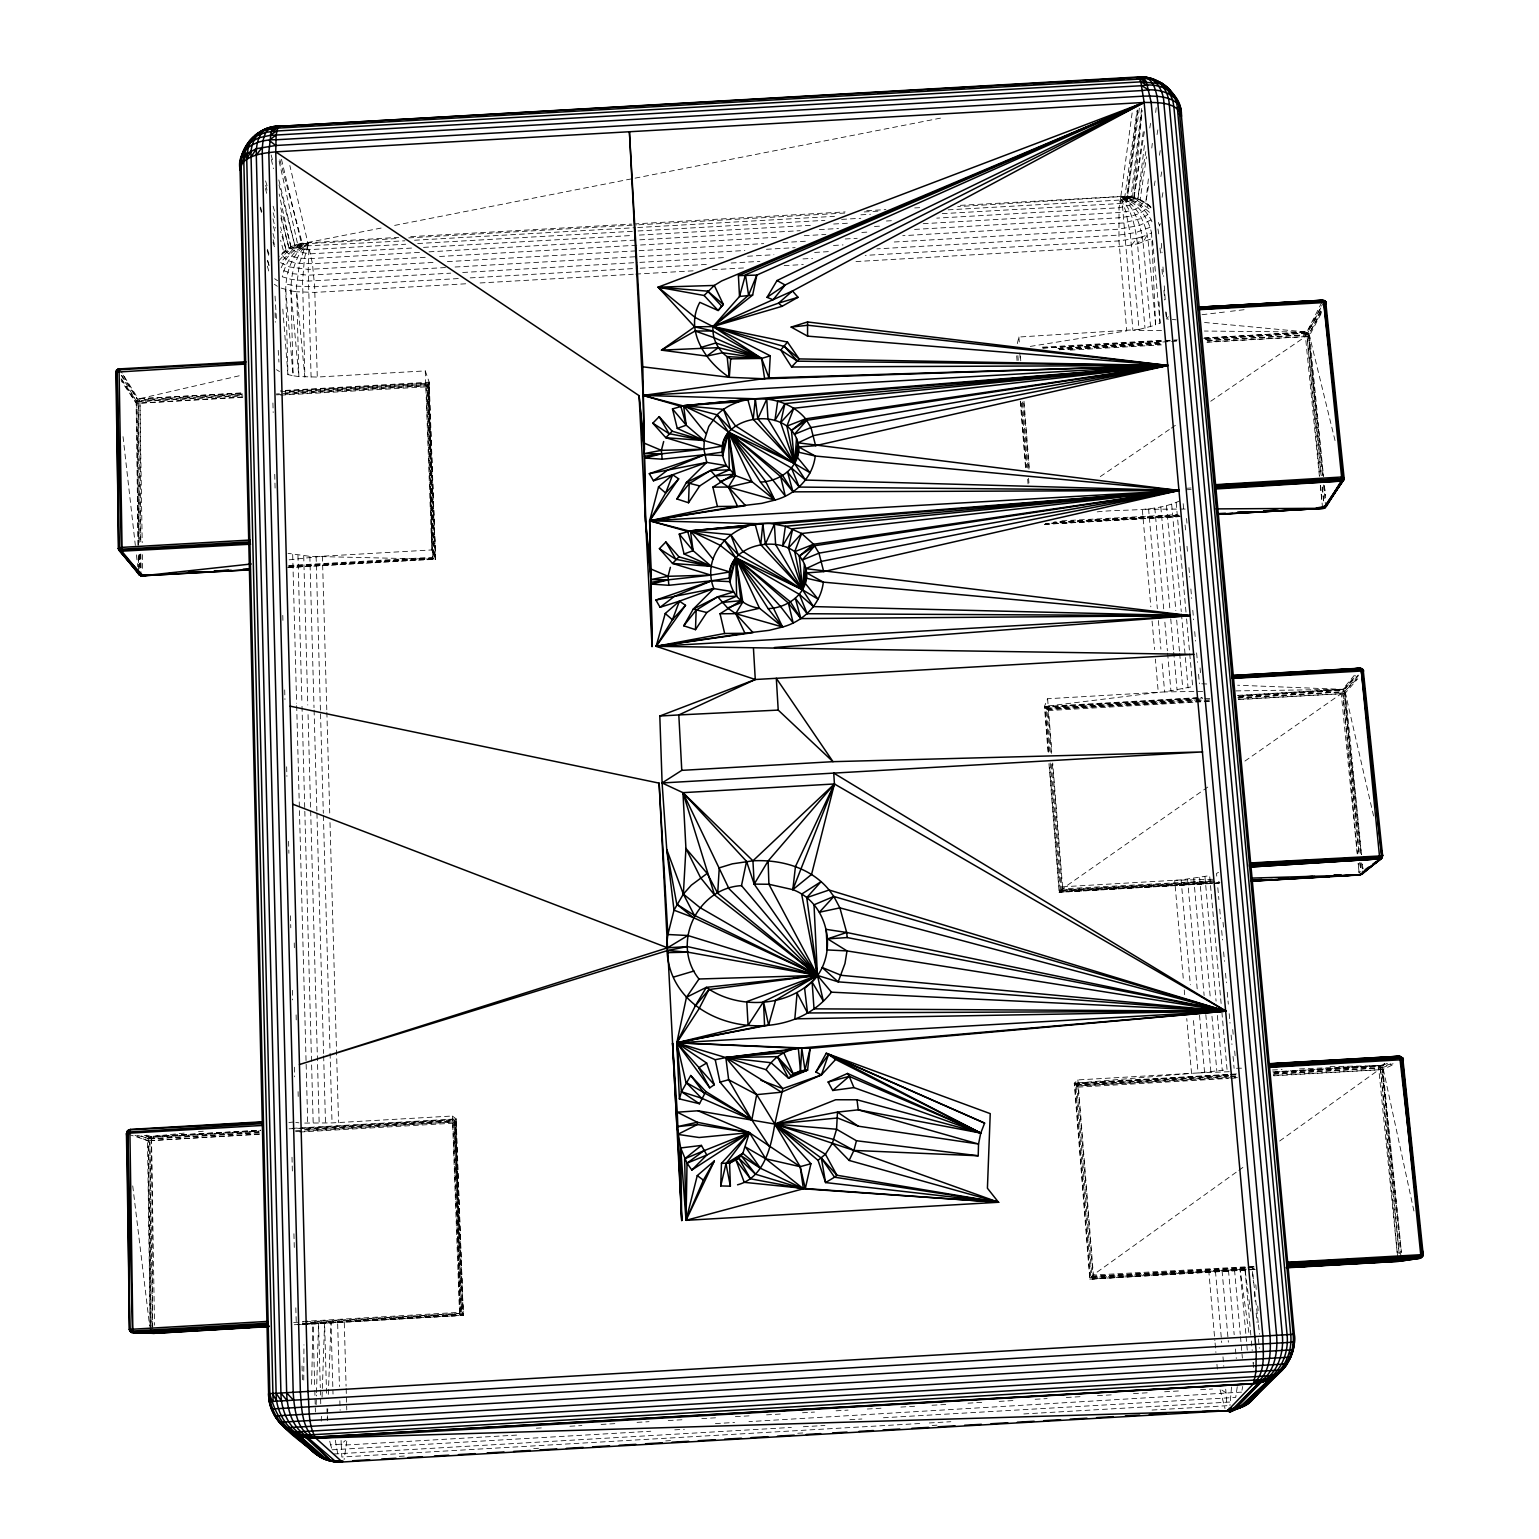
<?xml version="1.0" encoding="UTF-8"?>
<svg xmlns="http://www.w3.org/2000/svg" width="1539" height="1539" viewBox="0 0 1539 1539"><rect width="100%" height="100%" fill="white"/><g stroke="black" fill="none" stroke-linecap="round" stroke-linejoin="round"><path stroke-width="0.75" stroke-dasharray="5 3.75" d="M287.601 567.641L435.614 559.253L429.208 382.191L425.264 370.899L317.284 377.055L298.855 376.574L296.585 286.158L299.528 263.265L305.203 245.99L308.031 243.624L399.14 238.43M303.76 1380.098L303.952 1344.759M281.175 288.082L290.929 290.871L298.855 376.574L293.141 375.747L290.929 290.871C290.948 275.058 294.43 258.09 305.203 245.99L404.949 240.796M425.226 257.302L312.475 263.727C302.413 263.381 286.389 264.593 281.695 253.781L301.375 243.239L398.716 237.333M1231.508 1387.024L1229.969 1405.549M311.609 1384.311L312.994 1323.232L337.618 1322.039L339.446 1386.504M285.735 289.621L293.141 375.747L287.928 374.612L285.735 289.621C285.831 272.461 292.256 252.146 308.031 243.624L289.851 165.519M316.149 1404.722L316.438 1395.104M316.495 1392.699L318.535 1323.001L320.304 1387.639M321.228 1421.151L321.401 1416.342M322.055 1397.143L324.594 1322.713L326.576 1394.449M327.307 1420.747L327.769 1408.743M328.307 1394.353L331.02 1322.386L333.02 1394.045M139.203 542.401L138.356 401.448L121.927 372.977M184.18 1133.127L150.86 1136.513L148.417 1138.86L151.111 1330.177L149.86 1138.86L148.994 1136.955L144.858 1135.282M346.775 1441.1L344.101 1459.549M1150.749 206.649L1145.786 202.59L1134.051 197.3L1142.15 110.423M411.548 248.068L310.82 253.8L295.488 251.742L291.044 247.894L279.155 194.01M942.253 213.652L1119.507 203.552L1129.722 200.974L1132.435 198.031L1141.707 110.423M1148.383 178.89L1145.786 202.59L1150.941 207.823M1151.788 148.052L1152.307 143.319M1155.693 112.482L1156.212 107.749M1237.26 1386.735L1235.702 1397.412L883.463 1417.746M1137.744 110.539L1127.625 196.203L957.7 206.63M1141.592 108.519L1131.107 196.78L1138.071 199.647L1134.051 203.975L1119.045 207.765L936.77 218.134M1030.245 346.41L1126.74 330.866L1118.949 240.911L1119.045 207.765L1120.719 197.338L1137.879 198.723L1144.766 142.415M1137.494 110L1126.606 197.242L1125.24 198.743L1120.065 200.051L947.274 209.9M1132.127 112.924L1120.719 197.338L1125.913 211.689L1130.261 233.736L1139.052 329.481L1018.895 337.022L1017.221 344.024M1139.341 108.153L1127.625 196.203L1131.107 196.78L1126.356 196.55L1134.051 197.3L1144.439 131.084M1134.051 197.3L1143.4 130.719M1139.052 329.481L1155.635 325.095L1148.075 240.45C1145.997 223.117 1137.302 204.783 1120.719 197.338L1124.894 196.203L1137.032 110.539M138.241 545.287L136.971 401.198L139.299 398.736L241.835 375.189M914.589 229.407L1118.507 217.807C1128.703 216.422 1142.996 215.633 1148.132 205.264L1140.168 199.454L1146.459 156.747M1161.503 330.616L1132.916 330.346L1121.989 199.82C1132.954 211.343 1135.166 228.657 1137.513 243.835L1144.997 328.288M1148.498 186.181L1145.786 202.59L1132.435 198.031L1120.719 197.338C1135.032 199.762 1147.267 210.016 1152.673 223.444M1157.059 134.566L1157.828 129.872M1162.118 197.3L1162.907 192.606M1137.879 198.723L1145.805 151.572M1149.787 127.987L1150.576 123.274M1154.288 185.623L1155.077 180.948M1159.425 155.247L1160.214 150.572M1160.887 176.562L1161.695 171.906M1241.973 1390.256L1242.704 1386.485M128.506 1134.339L148.148 1140.668L150.226 1330.793L147.475 1138.783L150.86 1136.513L260.591 1130.184M138.068 545.21L136.086 400.775L139.299 398.736L242.335 392.849M290.929 290.871L296.585 291.775L304.876 377.074L302.587 280.887L304.433 258.475L308.031 243.624C302.76 242.97 290.833 245.413 300.875 248.76L305.203 245.99L302.337 243.47L308.031 243.624L312.475 263.727L314.649 286.754L317.284 377.055M1321.02 475.07L1306.842 334.752L1323.405 302.914M1319.385 476.128L1305.303 334.963L1322.136 305.068M1358.937 853.145L1342.662 691.838L1355.667 675.91M1357.225 853.818L1341.065 691.992L1355.532 675.64M311.09 377.247L308.204 269.402L308.973 246.259M1387.043 1063.468L1380.868 1066.315L1380.368 1067.874L1397.566 1256.286L1378.829 1069.778L1379.194 1066.489L1384.715 1063.564M1143.342 202.071C1139.091 210.728 1127.202 211.382 1118.718 212.536L922.342 223.732M285.292 390.868L428.9 383.134L435.614 559.253L432.863 557.253L426.072 386.866L429.208 382.191L280.656 390.675M1158.752 233.89L1157.828 228.388L1160.425 223.694M1048.021 751.725L1044.442 706.459L1047.617 698.744L1164.638 691.915L1192.687 686.625L1186.242 614.907M281.195 267.748C286.177 256.609 295.815 246.24 308.031 243.624C296.969 242.181 286.273 248.068 279.252 256.282M1321.732 302.49L1306.842 332.039L1308.631 335.983L1323.348 476.32M302.567 1324.656L463.297 1315.268L460.353 1312.305L452.87 1123.22L456.179 1118.911L452.351 1116.006L332.039 1122.912L302.894 1123.085M1207.326 340.754L1306.842 334.752L1309.016 333.828L1321.289 310.57M1206.98 342.293L1307.111 336.445L1309.574 335.406L1321.866 312.167M1150.576 326.826L1143.054 242.277L1147.228 234.909L1151.557 232.889C1148.286 218.5 1139.072 204.745 1125.24 198.743L1136.917 201.859L1150.249 212.998L1141.592 218.423L1123.393 222.963L902.739 235.698M1335.044 440.558L1309.016 333.828L1321.712 311.744M1205.672 339.388L1307.284 332.924L1322.059 308.281M1219.196 883.059L1059.159 892.293L1062.564 886.81L1052.714 763.017M1245.513 1270.156L1089.785 1279.14L1092.979 1275.081L1236.875 1171.737M855.992 261.553L1125.528 245.99L1137.513 243.835L1142.265 236.717L1147.228 234.909M1131.627 245.086L1136.821 238.256L1142.265 236.717C1139.649 223.02 1134.474 208.842 1123.778 199.377L1125.124 202.706M278.79 260.784L286.677 252.261L302.163 244.201L297.662 244.259L278.886 159.96M1168.313 316.688L1166.485 318.919L1176.008 319.804M121.485 379.036L136.086 400.775L138.356 401.448L139.664 399.871L242.45 393.926M1354.358 675.255L1342.701 689.357L1237.856 695.647M1238.241 698.11L1342.662 691.838L1344.932 691.165L1361.726 671.812M300.875 248.76L304.222 249.472L307.031 246.24L307.992 249.722L405.719 244.22M1238.722 699.629L1342.931 693.57L1345.49 692.819L1357.725 678.776M1048.963 763.633L1059.159 892.293L1062.295 888.869L1201.728 791.315M137.163 1135.282L149.86 1138.86L151.226 1137.34L259.168 1131.05M1373.577 815.978L1344.932 691.165L1357.533 678.218M1238.972 696.648L1343.124 690.126L1358.225 675.082M1121.989 199.82L1119.757 202.013L1121.412 203.398M1245.724 1269.944L1089.785 1279.14L1074.26 1083.244L1077.896 1079.916L1198.073 1072.952L1227.064 1069.759L1221.966 1012.951M329.75 1441.197L330.596 1444.871L341.216 1444.178L345.467 1440.427M281.675 254.608L286.119 249.972L280.656 227.022M1238.818 1170.333L1244.647 1166.158M1279.659 1141.015L1378.829 1069.778L1383.311 1069.259L1395.373 1063.68M1203.69 789.93L1209.577 785.813M1244.936 761.074L1341.162 693.762L1238.299 699.245M1100.27 476.609L1169.294 429.516M1171.256 428.169L1177.181 424.129M1210.712 401.256L1305.38 336.675L1207.384 341.889M1151.076 219.904L1139.514 225.406L1118.468 229.215L893.351 242.046M1218.522 872.324L1216.522 873.44L1216.964 878.192M1097.192 511.871C1124.47 508.659 1154.192 512.776 1179.894 500.771M1150.037 227.33L1135.859 232.543L1118.661 235.101L876.864 248.876M1273.292 1074.28L1380.368 1067.874L1390.756 1063.776M1159.079 302.029L1160.06 323.171L1155.635 325.095L1151.557 232.889M302.163 244.201L286.119 249.972L280.637 231.562M1384.658 1063.911L1380.445 1065.661L1272.945 1072.067M298.277 247.683L303.683 245.528C292.256 252.05 285.061 264.189 282.253 276.789L291.506 279.463L308.435 281.098L450.735 273.153M1274.042 1072.875L1379.194 1066.489L1387.447 1063.872M1137.513 243.835L1152.384 238.43L1160.06 323.171M1330.062 1066.585L1380.445 1065.661L1382.734 1067.508L1393.084 1063.738M1241.588 1392.122L748.954 1421.632M296.758 246.355L302.625 244.913L292.41 249.953L280.425 262.553L289.601 266.959L308.204 269.402L435.402 262.323M1062.564 886.81L1181.125 879.904L1209.635 875.653L1221.12 1003.486M1089.785 1279.14L1244.974 1269.213L1248.629 1297.185M1136.821 238.256L1118.949 240.911L865.207 255.378M307.531 242.527L382.884 227.714M394.657 225.406L943.407 117.56M1051.541 753.36L1048.155 710.576L1044.442 706.459L1158.29 692.396L1155.385 659.096M1202.017 314.706L1228.064 311.609M1230.431 311.32L1244.628 309.647M1252.188 1268.578L1254.323 1268.328M289.159 559.83L322.401 556.214L431.786 549.942L435.614 559.253L309.839 556.348L288.024 553.347M279.04 185.007L294.776 245.086L296.45 244.913L291.14 246.952L280.675 207.707M198.473 1131.684L203.225 1131.203M288.909 1122.489L293.66 1122.008M1138.071 199.647L1140.168 199.454M1253.785 1266.424L1092.979 1275.081L1078.05 1087.13L1074.26 1083.244L1191.552 1073.376L1186.761 1018.568M332.135 1449.796L650.785 1431.232M333.905 1454.009L791.373 1427.423M259.61 1133.935L148.148 1140.668M295.603 1131.704L453.986 1121.931L461.527 1313.421L310.397 1322.424M294.257 1324.733L463.297 1315.268L456.179 1118.911L289.217 1128.529M1042.923 347.987L1177.297 339.869M1203.69 338.272L1306.842 332.039L1204.556 322.478M242.912 396.908L138.279 403.16L135.74 402.41L121.119 380.691M276.404 394.869L427.149 385.673L433.96 558.157L288.274 566.679M1057.986 348.353L1177.085 341.119M1048.425 752.225L1044.866 707.228L1202.113 697.783M1049.213 751.09L1045.827 708.382L1193.668 699.399M1196.053 699.245L1210.366 698.379M149.86 1138.86L259.033 1132.396M304.433 1129.703L454.967 1120.738L463.297 1315.268L297.95 1324.713M1245.897 1269.675L1090.112 1278.62L1074.684 1083.86L1237.125 1074.203M1246.301 1269.136L1090.939 1277.524L1075.684 1084.937L1228.641 1075.626M1245.455 1268.04L1091.882 1276.37L1076.781 1085.995L1237.337 1076.415M302.356 1324.002L462.47 1314.364L454.967 1120.738L304.299 1128.972M280.694 391.714L428.9 383.134M138.356 401.448L242.316 395.427M285.196 392.907L428.073 384.461L435.614 559.253M1059.178 349.507L1161.926 343.428M288.582 567.391L434.844 558.83L428.073 384.461L285.061 392.099M1050.31 752.225L1046.905 709.46L1209.539 699.803M1059.159 892.293L1219.427 882.944M299.932 1128.664L455.833 1119.565L463.297 1315.268L344.255 1321.674L346.083 1386.12M302.683 1321.443L460.353 1312.305L453.986 1121.931L305.145 1130.222M1091.882 1276.37L1254.4 1266.982M1090.939 1277.524L1246.186 1268.559M1255.324 1269.367L1248.129 1269.79L1255.093 1269.598M536.341 1428.192L543.536 1427.788M569.911 1426.249L581.896 1425.556M601.095 1424.441L615.485 1423.613M637.05 1422.363L649.054 1421.67M668.234 1420.555L682.623 1419.727M701.803 1418.612L716.193 1417.765M735.373 1416.669L749.762 1415.822M766.557 1414.86L780.946 1414.014M802.531 1412.764L814.516 1412.071M836.1 1410.821L848.085 1410.128M867.284 1409.012L881.674 1408.185M900.854 1407.069L915.243 1406.242M932.018 1405.261L948.813 1404.299M967.993 1403.183L982.382 1402.337M999.177 1401.375L1013.566 1400.548M1035.151 1399.278L1047.136 1398.585M1066.315 1397.489L1080.705 1396.643M1097.499 1395.681L1114.274 1394.7M1133.474 1393.584L1147.863 1392.757M1164.638 1391.775L1181.433 1390.814M1200.612 1389.698L1212.597 1389.005M516.604 1435.098L346.525 1444.967L341.216 1444.178L341.081 1440.466M715.423 1423.575L734.584 1422.478M674.775 1429.846L684.374 1429.289M849.874 1419.689L861.878 1418.996M803.358 1426.73L824.923 1425.48M1023.839 1413.937L1230.642 1401.991M919.706 1423.517L341.85 1457.029L341.216 1444.178M929.287 1422.959L950.852 1421.709M1152.038 1410.051L1226.929 1405.723L1225.717 1389.178M399.313 1456.336L406.508 1455.932M533.725 1448.545L538.535 1448.276M665.752 1440.908L670.542 1440.619M797.76 1433.251L804.955 1432.828M932.172 1425.46L936.982 1425.172M410.721 236.64L631.509 224.078M633.914 223.944L845.123 211.901M866.707 210.689L885.906 209.593M914.705 207.938L921.919 207.534M960.317 205.341L1124.894 196.203M408.72 237.891L636.453 224.925M638.858 224.79L845.026 213.036M864.206 211.94L878.577 211.132M414.549 240.238L635.318 227.676M637.723 227.522L834.504 216.326M860.897 214.825L870.497 214.267M417.685 243.528L635.665 231.119M638.05 230.985L824.885 220.346M841.66 219.384L860.82 218.288M423.533 247.375L629.797 235.621M639.378 235.082L812.073 225.252M833.657 224.021L850.432 223.059M886.406 221L893.601 220.596M419.435 252.377L311.686 258.514C303.145 258.321 291.217 259.033 286.081 250.915L283.715 251.703L280.617 240.238M429.015 251.838L637.358 239.969M639.762 239.834L800.203 230.677M819.364 229.6L838.524 228.503M874.441 226.464L881.635 226.041M439.615 256.474L780.254 237.064M804.243 235.698L825.847 234.467M861.821 232.427L869.016 232.004M447.387 261.63L636.723 250.838M639.108 250.703L763.729 243.604M782.909 242.527L806.878 241.161M845.219 238.968L857.204 238.295M445.502 267.555L308.3 275.212L292.448 273.673L280.367 269.517M455.082 267.017L637.108 256.647M639.493 256.513L744.876 250.511M766.422 249.28L795.163 247.644M833.484 245.451L843.064 244.913M462.7 272.48L637.473 262.515M639.858 262.38L726.042 257.475M747.588 256.243L773.925 254.743M814.612 252.434L828.982 251.607M458.276 278.578L314.649 286.754L296.585 286.158L285.888 284.003M470.241 277.886L637.8 268.344M640.205 268.209L707.228 264.381M731.16 263.015L759.881 261.38M802.973 258.918L812.554 258.379M465.721 283.792L314.879 292.391L296.585 291.775M480.091 282.964L633.318 274.231M635.722 274.096L693.185 270.826M712.345 269.729L743.472 267.959M784.159 265.631L803.32 264.554M1042.326 347.179L1161.483 340.369M1204.383 337.907L1306.842 332.039L1204.402 331.039M1042.826 348.103L1176.662 340.581M1205.345 338.965L1305.726 333.309L1306.842 334.752M242.527 397.351L140.03 403.199L140.761 542.151M280.675 395.177L426.072 386.866M1070.163 350.103L1161.368 344.89M1186.338 488.267L1191.071 487.998M1186.377 489.787L1191.148 489.498M288.986 565.486L432.863 557.253L427.149 385.673L276.347 393.965M1178.508 515.084L1053.753 522.221L1177.893 515.527M1179.836 515.854L1045.635 523.549L1179.932 516.2M1044.75 524.26L1178.316 516.623M1044.404 524.376L1180.317 516.546M1044.442 706.459L1201.921 697.436M1237.702 695.378L1342.701 689.357L1344.49 693.223L1361.399 854.549M1044.866 707.228L1202.748 698.283M1238.645 696.244L1341.508 690.415L1342.662 691.838M1048.155 710.576L1193.456 702.226M1195.841 702.092L1210.135 701.265M1051.252 764.114L1061.237 890.061L1211.385 881.424M1050.156 762.959L1060.313 891.081L1211.52 882.366M1219.581 882.809L1059.486 891.966L1049.367 764.075M1074.26 1083.244L1236.933 1073.914M1272.811 1071.856L1380.445 1065.661L1298.858 1068.932M1074.684 1083.86L1228.141 1075.107M1230.546 1074.972L1237.741 1074.568M1273.696 1072.51L1379.194 1066.489L1380.368 1067.874M259.206 1134.378L151.611 1140.591L152.707 1329.484L149.764 1140.668M299.855 1132.031L452.87 1123.22M1078.05 1087.13L1228.43 1078.454M1230.815 1078.32L1237.991 1077.916M1273.792 1075.838L1378.829 1069.778L1273.349 1075.453M302.49 1323.386L462.47 1314.364M1248.283 1269.54L1255.478 1269.117M1058.274 348.564L1161.406 342.889M1206.961 340.388L1305.303 334.963M119.523 368.975L139.914 401.487L242.835 395.812M288.716 567.025L434.844 558.83M1045.827 708.382L1201.844 699.726M1237.856 697.725L1341.065 691.992M1060.313 891.081L1219.965 882.386M146.763 1135.089L150.86 1136.513L260.457 1130.434M289.063 1128.837L455.833 1119.565M1075.684 1084.937L1228.391 1076.396M1230.777 1076.261L1237.952 1075.857M1273.734 1073.856L1378.732 1067.989M258.86 1131.454L149.475 1137.379L147.475 1138.783L139.087 1134.859M150.86 1136.513L151.495 1138.802L259.533 1132.781M295.546 1130.761L302.741 1130.357M139.299 398.736L242.219 393.195M1059.178 349.757L1161.964 344.294M242.162 394.388L136.086 400.775L121.235 375.324M1061.891 520.817L1176.642 514.661M288.332 566.006L433.96 558.157L428.073 384.461M1046.905 709.46L1209.577 700.784M1213.117 880.77L1062.295 888.869L1052.291 762.863M1061.237 890.061L1219.157 881.481M1076.781 1085.995L1237.394 1077.377M1247.86 1267.905L1255.054 1267.52M1253.977 1269.194L1208.846 1271.637L1214.867 1340.584M293.66 1322.482L303.26 1321.982M305.645 1321.847L461.527 1313.421L454.967 1120.738M1229.257 1071.702L1198.073 1072.952L1193.264 1018.125M1272.464 1069.971L1282.064 1069.586M308.127 1323.425L312.994 1323.232L314.745 1387.966M1212.732 879.25L1174.699 880.346L1183.433 980.439M1236.51 1068.278L1243.704 1068.143M280.964 218.019L288.947 247.933L291.044 247.894M1202.632 691.377L1164.638 691.915L1161.926 661.001M1235.855 690.896L1342.701 689.357L1237.625 685.221M1185.203 509.063L1142.304 509.294L1150.826 606.789M1126.606 197.242L1132.358 197.3M307.992 249.722L304.222 249.472M1201.786 683.797L1208.961 684.086M295.777 1122.45L298.874 1122.816M279.867 159.69L302.337 243.47M1131.665 199.531L1126.221 198.012L1137.725 200.743L1150.326 209.689M144.454 1135.397L148.994 1136.955M134.951 1135.301L147.109 1140.572M1307.284 332.924L1309.016 333.828M1343.124 690.126L1344.932 691.165M276.501 369.687L279.482 371.553M274.365 284.292L277.347 286.292M274.654 278.713L277.597 280.694M1226.006 1392.891L1219.792 1388.582L1225.006 1408.474M1125.24 198.743L1128.376 201.628M1150.903 207.553L1148.132 205.264M1380.868 1066.315L1382.272 1069.451L1401.433 1252.4L1382.734 1067.508M121.754 375.362L137.51 398.986M121.081 378.94L135.74 402.41M1158.405 222.482L1159.617 226.021M267.44 249.241L269.556 256.032M330.596 1444.871L331.616 1448.141M273.019 242.142L274.423 246.74M267.209 250.53L269.325 257.417M273.403 226.483L274.788 231.023M267.478 260.726L269.537 267.536M265.593 180.909L267.651 187.816M273.115 206.226L275.173 213.132M267.363 266.151L269.306 273.019M267.709 260.437L269.633 267.382M260.553 207.072L261.822 211.613M272.999 233.486L274.865 240.315M265.708 185.276L267.574 192.144M273.153 212.767L275.019 219.635M260.187 207.88L261.418 212.497M271.153 154.977L272.98 161.903M273.153 239.661L274.942 246.625M265.458 188.47L267.19 195.472M272.999 218.788L275.308 228.118M278.809 179.909L294.776 245.086M280.964 215.325L288.947 247.933M281.464 159.286L301.375 243.239M337.714 1453.759L335.079 1438.984M271.345 159.479L273.423 168.694M1383.311 1069.259L1414.11 1211.905M1142.265 236.717L1143.054 242.277M1248.841 1332.389L1240.088 1269.598L1245.859 1334.044M1253.035 1362.611L1253.689 1367.267L1253.265 1362.477M1248.937 1299.512L1250.476 1311.17M132.739 1185.896L149.649 1326.06M123.024 436.634L135.336 545.402M136.413 554.848L137.74 566.679M1258.209 1322.463L1252.438 1270.906L1253.439 1282.641M1258.479 1324.81L1259.518 1334.178M1324.348 485.824L1325.579 497.732M1345.49 692.819L1361.496 854.511M1309.574 335.406L1323.502 476.224M1324.444 485.766L1325.387 495.308M1400.894 1256.055L1382.272 1069.451L1399.547 1257.959M1360.457 853.395L1344.49 693.223L1359.11 853.106M1361.419 862.956L1362.381 872.517M1322.54 475.532L1308.631 335.983L1321.328 475.416M1323.482 484.977L1325.368 503.907M1322.213 487.017L1323.655 501.348M1359.899 862.686L1360.611 869.824M1380.656 1069.643L1399.066 1253.188M1320.327 485.574L1322.463 506.85M1359.976 862.667L1360.842 872.209M1322.405 487.228L1323.906 503.772M1160.04 248.068L1160.695 255.147M1161.983 269.325L1162.618 276.404M1163.907 290.563L1164.773 300.009M1165.85 311.821L1166.485 318.919L1165.85 309.454M1342.931 693.57L1357.417 853.799M1307.111 336.445L1319.693 476.09M1320.558 485.555L1322.039 502.118M1186.55 518.431L1186.973 523.164M1200.054 667.964L1200.497 672.716M1223.043 922.342L1223.486 927.113M1232.739 1029.533L1233.162 1034.285M1234.682 1050.964L1235.105 1055.716M1255.805 1284.776L1256.228 1289.47M1257.709 1305.918L1258.132 1310.612M1254.285 1292.01L1255.131 1301.378M1256.17 1313.113L1257.017 1322.482M1258.479 1338.892L1259.325 1348.26M1183.164 503.657L1183.799 510.775M1185.088 524.991L1185.723 532.09M1187.011 546.307L1187.646 553.405M1188.935 567.622L1189.782 577.106M1190.859 588.956L1191.705 598.421M1192.783 610.271L1193.629 619.736M1194.706 631.586L1195.553 641.07M1196.63 652.902L1197.477 662.386M1198.554 674.236L1199.4 683.701M1217.811 887.695L1218.888 899.584M1219.734 909.087L1220.6 918.591M1221.677 930.479L1222.524 939.983M1223.601 951.872L1224.467 961.375M1225.525 973.244L1226.391 982.767M1227.256 992.27L1228.314 1004.14M1229.18 1013.662L1230.046 1023.166M1231.104 1035.054L1231.969 1044.558M1233.047 1056.427L1234.105 1068.316M1244.974 1269.213L1251.13 1338.564M1251.342 1340.95L1252.207 1350.53M1176.162 502.541L1186.03 612.522M1171.66 504.196L1181.259 611.599M1181.471 613.984L1188.089 687.991M1204.96 876.691L1216.079 1001.1M1217.368 1015.451L1222.293 1070.49M1246.071 1336.429L1247.34 1350.761M1166.504 505.677L1175.834 610.56M1176.681 620.102L1179.451 651.093M1179.663 653.479L1182.837 689.222M1199.612 877.672L1210.462 999.504M1211.963 1016.24L1216.849 1071.182M1234.547 1270.002L1240.28 1334.351M1240.492 1336.737L1242.396 1358.187M1160.829 506.966L1169.909 609.348M1170.756 618.87L1173.487 649.843M1173.699 652.209L1177.085 690.318M1193.764 878.538L1204.133 995.483M1205.826 1014.567L1210.885 1071.837M1228.488 1270.406L1234.182 1334.698M1235.451 1348.972L1236.298 1358.495M1154.808 508.005L1163.83 610.329M1164.869 622.218L1167.389 650.766M1167.601 653.152L1170.967 691.223M1187.55 879.288L1197.419 991.366M1199.535 1015.201L1204.575 1072.433M1222.081 1270.829L1228.372 1342.2M1148.575 508.793L1157.347 608.674M1158.386 620.563L1160.887 649.112M1181.125 879.904L1190.34 984.768M1215.464 1271.252L1221.716 1342.566M1222.986 1356.84L1223.813 1366.343M1152.076 621.063L1154.558 649.593M1184.261 989.962L1184.684 994.733M1215.079 1342.951L1215.906 1352.454M1216.945 1364.343L1217.349 1369.094M1018.895 337.022L1019.453 344.159M1020.395 356.067L1020.78 360.838M1023.993 401.294L1029.476 470.318M1047.617 698.744L1051.772 751.109M1077.896 1079.916L1093.652 1278.313M1019.761 352.989L1020.319 360.145M1023.724 403.083L1029.033 469.876M1022.512 401.948L1027.821 468.664M1028.571 478.187L1028.937 482.957M1017.875 355.567L1018.241 360.338M1021.646 403.122L1026.725 467.317M1027.667 479.206L1028.052 483.958M1020.665 401.756L1025.936 468.164M1016.683 355.855L1017.067 360.607M1020.28 401.16L1025.551 467.952M282.81 309.127L287.928 374.612M1161.368 243.335L1162.003 252.781M1162.965 266.94L1163.619 276.385M1164.254 285.85L1165.215 300.009M139.914 401.487L142.204 542.613M151.495 1138.802L154.516 1325.214M275.058 296.084L276.578 322.017M278.232 350.315L278.925 362.107M296.219 1321.559L295.815 1307.823M425.264 370.899L431.786 549.942L429.208 382.191M452.351 1116.006L459.584 1314.999L456.179 1118.911M322.401 556.214L326.787 709.806M326.864 712.191L329.731 812.996M330 822.596L338.561 1122.585M346.16 1388.505L346.775 1409.974M316.111 556.425L323.325 813.265M323.402 815.67L330 1050.906M330.077 1053.292L332.039 1122.912M339.85 1400.817L340.119 1410.378M309.839 556.348L314.014 707.651M314.091 710.056L316.88 810.938M316.938 813.323L323.575 1053.503M323.652 1055.908L325.498 1123.143M303.722 556.002L307.781 705.035M308.05 714.654L319.169 1123.278M326.98 1408.781L327.249 1418.362M320.381 1390.025L320.766 1404.395M314.822 1390.371L315.399 1411.956M297.95 555.367L301.933 703.939M302.01 706.343L313.187 1123.316M292.679 554.482L296.604 703.265M296.681 705.67L307.704 1123.258M294.238 942.945L294.353 947.735M296.104 1014.894L296.277 1022.088M298.085 1091.632L298.2 1096.441M282.791 615.388L282.964 622.602M284.696 689.895L284.946 699.495M286.658 766.788L286.908 776.406M288.582 841.294L288.89 853.299M290.486 915.782L290.794 927.805M292.391 990.289L292.641 999.888M294.353 1067.181L294.603 1076.8M302.048 1365.997L302.413 1380.117M272.922 402.987L273.173 412.51M274.731 474.32L275.096 488.594M292.006 1157.251L292.429 1173.988M293.93 1233.72L294.353 1250.457M275.077 312.763L275.308 322.247M142.396 554.617L142.665 571.45M138.279 403.16L140.434 542.132M140.626 554.117L140.934 573.297M136.74 402.872L138.914 542.786M139.106 554.656L139.376 571.238M138.51 571.392L138.241 554.733L138.472 566.66M140.819 554.117L140.895 568.507M139.28 554.406L139.356 566.41M1362.881 868.785L1362.4 864.033L1362.9 868.766M1359.149 872.921L1358.187 863.36L1359.149 872.921"/><path stroke-width="1.5" d="M273.788 126.506C262.515 129.314 262.342 144.185 262.265 153.592L293.199 1392.449C294.315 1408.589 296.488 1431.501 313.898 1438.119C289.89 1438.811 268.402 1417.9 268.613 1393.718L240.026 167.366C239.488 145.936 258.456 125.198 280.194 126.487L279.136 125.813C256.898 127.121 238.391 147.475 240.122 170.079L247.664 143.685L258.994 137.74L270.018 135.394L1141.803 85.703C1160.733 81.952 1181.067 92.879 1181.221 113.828L1294.337 1334.313C1295.569 1347.702 1290.875 1361.534 1281.314 1371.057L1250.476 1401.49L1239.568 1408.07L1227.122 1410.744L1239.568 1408.07L1247.475 1403.876L1286.45 1364.939L1293.068 1350.396L1294.261 1334.275L268.613 1393.718C268.382 1422.305 297.085 1437.157 315.418 1453.739L329.654 1460.838L343.255 1461.3C330.192 1463.647 316.707 1457.221 308.743 1446.872C316.611 1457.048 329.538 1462.781 342.331 1462.05L341.139 1461.434M1286.45 1364.939C1278.851 1375.674 1266.52 1382.734 1253.419 1383.773L309.589 1437.445C292.602 1430.289 287.177 1409.647 286.658 1392.814L256.301 155.112C256.051 146.359 257.532 136.586 264.208 130.276L277.309 128.141L1139.783 79.105C1161.887 75.238 1180.509 95.553 1181.394 116.522C1182.933 95.129 1160.656 87.396 1142.688 90.512L275.808 139.799C257.879 139.068 235.794 148.533 240.122 170.079M737.547 1184.799C763.902 1177.893 771.02 1147.324 774.79 1124.066L835.658 1099.75L857.011 1099.789L980.747 1133.089L826.251 1053.234L984.614 1123.124L980.747 1133.089L858.262 1109.831L837.485 1112.101L836.562 1129.26L832.407 1143.227L849.143 1160.444L998.503 1202.267L803.396 1188.781L765.787 1158.829L749.397 1132.646L703.881 1150.749L687.029 1163.195L691.838 1170.025L706.805 1155.039L701.418 1145.42L680.68 1147.959L687.029 1163.195L686.028 1220.331L998.503 1202.267L987.422 1188.223L990.231 1113.64L826.251 1053.234L815.92 1072.01L821.364 1074.972L835.619 1059.467L980.747 1133.089L978.535 1144.035L978.208 1155.77L853.895 1150.422L774.79 1124.066L697.994 1110.773L677.256 1112.197L681.739 1220.562L680.68 1147.959L676.968 1126.721L672.543 1043.057L677.256 1112.197L697.34 1122.277L749.397 1132.646L800.184 1166.677L805.301 1188.55L998.503 1202.267L853.895 1150.422L833.965 1139.514L774.79 1124.066L756.707 1094.652L725.831 1057.601L676.794 1042.807L686.452 997.31L698.995 978.996L817.421 975.418L838.159 981.844L1225.967 1011.142L833.734 773.097L834.427 783.967L811.553 874.441L792.816 889.657L768.904 884.271L754.206 884.117L746.55 861.378L682.95 792.662L662.097 782.966L659.808 716.02L755.283 679.507L1193.841 654.364L656.172 646.303L665.233 613.503L679.449 601.153L713.846 588.591L733.699 591.88C738.893 601.345 749.031 606.924 759.516 608.251L782.601 626.989C803.435 621.506 820.864 603.942 823.327 582.127L806.667 572.912C800.646 524.203 708.113 541.94 733.699 591.88L717.713 596.805L693.281 609.078L683.758 625.796L695.493 629.663L706.786 612.541L721.964 602.499L736.642 596.189L735.777 557.772L724.253 540.131L649.65 520.778L658.538 486.901L672.639 474.762L706.747 462.412L726.408 465.644L735.392 475.589L751.994 481.707L774.848 500.098C795.394 494.731 812.765 477.571 815.247 456.025L798.741 446.983C792.739 399.197 701.226 416.453 726.408 465.644L710.576 470.472L686.356 482.553L676.91 498.963L688.529 502.753L699.726 485.939L714.789 476.07L729.332 469.857L728.486 432.132L717.078 414.799L643.129 395.427L629.413 131.738L642.802 366.821L644.475 450.177L639.07 395.658L275.75 151.861C263.669 153.092 249.241 154.4 241.065 164.538L269.825 1393.68C269.498 1423.286 299.893 1437.811 318.111 1455.49L323.325 1457.318M652.055 646.553L649.65 520.778L678.68 478.86L672.639 474.762L665.675 493.038L649.65 520.778L651.016 576.105L645.553 521.009L644.533 456.256L639.07 395.658L652.055 646.553L651.074 582.3L645.553 521.009L643.129 395.427L769.019 377.901L770.269 355.836L761.613 358.414L730.679 358.876C719.213 352.604 711.922 339.677 712.999 326.576L739.509 296.508L745.472 274.808L1144.15 102.459C1156.559 102.613 1174.161 101.382 1181.221 113.828M339.157 1461.569L342.331 1462.05L315.88 1438.196C307.569 1424.71 309.57 1406.935 307.954 1391.602L275.75 151.861L276.135 134.913L278.155 126.41L1137.648 77.008C1156.347 75.7 1176.431 88.82 1177.412 108.692L1290.721 1334.582C1292.664 1353.474 1282.756 1373.769 1264.789 1381.233C1283.892 1374.635 1296.608 1354.378 1294.261 1334.275M269.825 1393.68C274.962 1413.975 287.254 1437.426 311.167 1438.022C290.909 1434.483 280.983 1411.821 280.925 1393.122L251.069 157.016C249.857 143.82 257.302 129.026 271.422 127.141M831.445 992.174L817.421 975.418L687.875 935.52L667.888 934.5L674.005 910.165L683.354 894.082L685.932 848.431L682.95 792.662L834.427 783.967L1225.967 1011.142L831.445 992.174C782.312 1055.946 654.902 1024.762 667.888 934.5L659.115 783.139L290.159 706.17M807.59 336.137L807.552 321.959L791.161 327.095L807.59 336.137L1167.832 365.474L815.612 445.694L798.741 446.983C799.857 467.567 779.33 481.553 760.478 482.073L728.486 432.132L712.903 419.801L683.585 405.738L672.485 408.912L677.275 428.419L704.285 440.577L722.618 446.06A31.973 30.645 -1.6 0 1 728.486 432.132L794.663 463.605L810.072 472.781L797.375 457.314L798.048 442.809L813.862 435.537L1167.832 365.474L807.552 321.959M1286.258 1267.809L1398.855 1261.307L1420.208 1258.229L1423.19 1254.593L1421.19 1244.628M663.675 441.539L661.385 450.35L662.136 459.199L704.593 454.717L722.272 452.1L728.486 432.132L791.469 468.029L805.474 480.053L1179.086 490.499L823.711 571.604L806.667 572.912C807.84 593.746 787.218 608.097 768.096 608.617L735.777 557.772L720.04 545.21L690.453 530.878L679.257 534.11L684.086 553.963L711.364 566.352L729.852 571.95A32.261 31.203 -1.2 0 1 735.777 557.772L802.569 589.841L818.113 599.19L805.301 583.435L805.955 568.661L821.922 561.273L1179.086 490.499L798.048 442.809L794.663 463.605L805.474 480.053M670.388 567.314L668.061 576.298L668.83 585.301L711.672 580.761L729.524 578.087L735.777 557.772L799.357 594.343L813.496 606.597L1190.359 615.696L774.444 647.515M686.452 997.31L706.343 987.345C738.489 1010.546 791.892 1007.468 817.421 975.418L717.713 893.274L719.252 867.861L732.333 863.841L752.937 860.82L834.427 783.967L795.451 866.572L792.816 889.657C829.079 902.97 839.14 955.046 812.111 981.959L823.384 1001.177L817.421 975.418L687.337 946.581L667.772 950.486L681.739 1220.562L677.737 1134.378L697.417 1124.528L697.34 1122.277L676.968 1126.721L697.417 1124.528L749.397 1132.646L742.856 1153.307L729.582 1163.099L730.371 1186.165L720.733 1185.934L721.464 1163.369L749.397 1132.646L697.994 1110.773M1138.302 77.758L1142.477 77.335L1146.286 81.663L1151.153 102.305L1262.884 1336.294C1262.884 1351.723 1266.462 1372.653 1253.419 1383.773L1227.66 1410.667L315.88 1438.196C292.352 1439.811 275.654 1414.995 276.135 1393.372L246.74 159.248L248.298 146.84L253.762 136.836L266.016 132.296L276.635 131.007L1140.822 81.856L1160.541 83.683L1164.119 85.087L1167.832 89.281L1172.756 100.189L1173.853 106.576L1287.085 1334.813C1289.124 1354.128 1279.659 1375.789 1260.556 1382.676L1233.278 1409.955L1227.122 1410.744L1240.78 1406.069M688.529 502.753L689.203 483.612L710.576 470.472L729.332 469.857M695.493 629.663L696.147 610.175L717.713 596.805L736.642 596.189M1294.414 1342.123L273.096 1401.375L243.681 155.343L256.397 148.706L275.693 145.493L1143.496 96.149C1155.404 95.957 1169.698 95.63 1178.72 104.71L1293.164 1334.409C1294.761 1350.338 1287.585 1366.266 1275.138 1376.155L1247.475 1403.876C1203.864 1423.171 1252.765 1403.78 1252.746 1398.412M250.222 569.642L140.799 575.855L118.311 548.654L116.502 370.149L119.042 368.918L245.894 361.761M698.995 978.996C670.677 943.984 696.936 888.08 741.509 885.637L817.421 975.418L775.637 1000.196L768.615 1025.089L676.794 1042.807L679.392 1098.904L699.495 1103.752L705.805 1091.536L751.821 1119.911L769.731 1147.055M268.979 1326.618L153.823 1333.351L133.277 1332.755L129.238 1329.504L127.198 1131.107L130.392 1129.395L262.957 1121.758M241.065 164.538L241.488 158.017L243.681 155.343M249.626 569.853L140.799 575.855L119.003 550.212L117.099 371.553C119.042 367.532 119.369 367.359 115.791 372.784M813.496 606.597L802.569 589.841L804.435 564.063M791.161 327.095L807.879 325.248L1167.832 365.474L755.303 398.774C741.259 399.698 727.158 404.699 717.078 414.799L730.967 429.208L794.663 463.605L796.529 438.288M1136.648 77.796L1138.745 77.469L1140.822 81.856L1144.15 102.459L658.115 287.177L695.032 317.4L712.999 326.576L784.505 346.544L799.145 358.914L1167.832 365.474L806.763 420.282L794.413 434.325L810.957 427.573L1167.832 365.474L764.633 378.786L729.274 377.305L730.679 358.876M268.075 1326.329L153.823 1333.351L131.45 1332.408L129.68 1330.677L127.852 1133.262L126.852 1131.8L130.392 1129.395M1287.22 1267.386L1398.855 1261.307L1420.208 1258.229L1422.286 1254.631L1399.663 1056.235L1269.194 1063.718M815.612 445.694L810.957 427.573L805.647 418.82L791.45 430.439L794.663 463.605L753.225 419.301L755.303 398.774L766.749 399.12L1167.832 365.474L797.452 361.184L780.754 350.026L712.999 326.576L694.608 326.845L661.481 350.142L706.747 356.105L722.618 352.739L761.613 358.414L769.019 377.901L1167.832 365.474L805.647 418.82L786.91 426.13L794.663 463.605L735.373 425.745L723.465 409.355L683.585 405.738L686.202 425.187L704.285 440.577L703.862 449.196L706.747 462.412L686.356 482.553L699.726 485.939M805.955 568.661L806.436 578.222L823.327 582.127L1190.359 615.696L800.896 618.582L790.43 601.864L735.777 557.772L729.986 581.646L711.672 580.761L655.903 600.037L660.077 607.289L679.449 601.153L685.528 605.327L672.428 619.755L656.172 646.303L1190.359 615.696L805.955 568.661L802.569 589.841L760.728 544.71L762.825 523.818L1179.086 490.499L815.247 456.025L798.51 452.197L798.048 442.809M715.231 1059.717L720.021 1082.129L728.659 1079.743L756.707 1094.652L751.821 1119.911L728.659 1079.743L725.831 1057.601L801.761 1047.924L1225.967 1011.142L833.849 896.468L814.016 904.797L817.421 975.418L706.343 987.345L695.186 1006.102L676.794 1042.807L715.231 1059.717L725.831 1057.601L771.097 1062.737L788.545 1078.281L807.552 1070.144L810.149 1048.309L1225.967 1011.142L829.117 890.004C810.918 867.611 780.85 859.301 752.937 860.82L682.95 792.662L714.596 895.063L817.421 975.418L763.517 1001.677L748.089 1025.378L676.794 1042.807L681.45 1091.747L679.392 1098.904M1231.739 675.544L1360.207 668.215L1363.188 669.715L1382.58 855.472L1381.272 858.704L1360.13 874.922L1252.631 881.135M1287.585 1265.866L1420.728 1257.767L1423.209 1253.996L1420.208 1258.229L1287.489 1265.962M1380.983 848.508L1382.58 855.472L1381.272 858.704L1360.13 874.922L1253.15 878.057M1218.465 514.353L1323.829 508.293L1326.349 506.312L1344.105 477.956L1325.675 301.606L1322.674 300.24L1198.612 307.223L1322.79 300.374L1325.675 301.606L1326.329 303.722L1323.848 302.567L1199.15 309.666M267.921 1324.463L131.45 1332.408L152.592 1333.005L152.861 1331.273M1179.47 114.482L1180.221 109.808L1177.701 101.305M278.54 126.64L274.404 126.698L271.172 131.411L268.806 152.496L300.374 1392.026C301.586 1407.358 301.663 1425.499 312.898 1437.272L315.88 1438.196L1253.419 1383.773L1255.939 1371.865L1256.247 1352.262L1144.15 102.459L275.75 151.861M1400.625 1260.056L1399.278 1260.864L1399.028 1259.71L1400.625 1260.056L1398.855 1261.307M741.509 885.637L746.55 861.378M770.269 355.836L712.999 326.576L752.629 295.084L756.803 275.096L1144.15 102.459L792.489 290.986L712.999 326.576L761.613 358.414L764.633 378.786M680.68 1147.959L686.028 1220.331L803.396 1188.781L800.184 1166.677L774.79 1124.066L782.793 1088.592L821.364 1074.972L828.559 1054.427L984.614 1123.124M659.404 548.634L675.794 559.292L711.364 566.352L678.949 556.791L665.848 541.959L659.404 548.634L672.524 563.428L711.364 566.352L693.108 550.673L687.683 531.455L649.65 520.778L1179.086 490.499L814.766 545.729L802.3 560.023L818.979 553.155L1179.086 490.499L792.989 491.845L787.506 471.934L799.241 487.074L1179.086 490.499L774.367 524.183C738.682 516.95 699.225 552.039 713.846 588.591L693.281 609.078L706.786 612.541M684.086 553.963L693.108 550.673L690.453 530.878L730.698 534.572L742.721 551.27L802.569 589.841L788.41 548.076L792.72 528.743L1179.086 490.499L813.612 544.248L794.72 551.693L802.569 589.841L738.278 554.79L724.253 540.131M717.078 414.799L708.786 426.399L704.285 440.577L665.81 437.711L652.805 423.187L659.192 416.646L672.177 431.209L704.285 440.577L669.042 433.652L652.805 423.187M677.275 428.419L686.202 425.187L680.834 406.315L643.129 395.427L755.303 398.774L757.804 418.8L794.663 463.605L780.658 422.59L784.948 403.603L1167.832 365.474L791.585 366.994L780.754 350.026L787.506 342.081L799.145 358.914L791.585 366.994M857.011 1099.789L858.262 1109.831L978.535 1144.035L858.3 1126.182L837.485 1112.101L774.79 1124.066L810.918 1163.715L805.301 1188.55L744.241 1182.337L736.104 1160.406L742.856 1153.307L760.42 1168.236L803.396 1188.781L750.455 1178.778L736.104 1160.406M131.45 1332.408L151.63 1331.851L153.823 1333.351L154.458 1331.716L152.592 1333.005L144.012 1331.966M720.733 1185.934L725.985 1163.676L749.397 1132.646L699.129 1137.513L677.737 1134.378M821.364 1074.972L781.485 1092.19L725.831 1057.601L777.31 1056.658L788.545 1078.281L793.335 1073.933L804.993 1070.124L810.149 1048.309L676.794 1042.807L685.952 1082.321L701.553 1098.192L751.821 1119.911L720.021 1082.129M140.799 575.855L141.049 574.817L149.764 574.817L140.799 575.855L119.003 550.212L250.376 543.325M714.365 1160.945L703.4 1180.124L686.028 1220.331L714.365 1160.945L697.263 1175.604L686.028 1220.331L684.643 1158.829L701.418 1145.42M1275.138 1376.155C1260.941 1382.772 1253.766 1408.223 1236.336 1407.973M858.3 1126.182L837.582 1117.987L774.79 1124.066L821.364 1158.117L836.908 1175.238L998.503 1202.267L825.577 1182.568L818.036 1160.329L774.79 1124.066L836.562 1129.26L856.453 1140.745L853.895 1150.422L849.143 1160.444M1361.88 873.96L1360.341 873.806L1361.746 874.46L1382.022 857.569L1382.58 855.472M262.63 1123.643L127.141 1132.127L128.583 1129.934L262.727 1122.335M1214.906 486.516L1341.104 478.821L1341.604 477.013L1323.54 301.086L1198.785 308.031M1251.438 864.706L1379.56 856.877L1361.342 671.042L1360.11 668.388L1231.854 675.583M1287.547 1264.096L1420.151 1255.959L1420.67 1254.054L1400.913 1059.775L1269.964 1067.335M1218.869 514.295L1323.829 508.293L1343.528 479.764L1342.97 473.281M1216.176 508.89L1323.386 508.293L1344.105 477.956L1341.604 477.013L1214.925 484.727M142.588 575.22L120.388 551.251L118.811 547.846L115.829 372.188L119.042 368.918L122.139 551.558L141.954 575.913L251.165 563.986M792.816 889.657L834.427 783.967L768.115 860.955L754.206 884.117L817.421 975.418L746.761 1001.639L748.089 1025.378M253.262 138.683L255.493 134.874L262.4 130.449L272.634 127.795M1322.463 506.85C1324.002 509.659 1325.31 507.581 1326.329 504.85L1326.349 506.312L1324.136 506.139M679.449 601.153L672.428 619.755L665.233 613.503M794.72 551.693L801.646 533.514L1179.086 490.499L785.39 526.28L774.367 524.183L765.345 544.21L802.569 589.841L799.318 556.06L813.612 544.248L818.979 553.155L823.711 571.604M786.91 426.13L793.778 408.277L1167.832 365.474L643.129 395.427M243.393 161.749L246.952 152.842M787.506 342.081L712.999 326.576L748.57 295.161L756.803 275.096L738.412 275.616L739.509 296.508L752.629 295.084M1215.041 488.152L1341.7 480.957L1343.855 479.649L1324.964 507.889L1343.143 477.706L1324.887 301.221L1198.958 308.185M1360.13 874.922L1379.656 859.493L1381.637 855.646L1362.4 669.484L1360.11 668.388L1232.046 676.621M757.804 418.8L766.749 399.12C781.543 400.717 796.048 407.219 805.647 418.82M1360.11 668.388C1362.746 667.945 1365.997 673.159 1361.342 671.042L1232.431 678.43M699.495 1103.752L681.45 1091.747L690.742 1075.492L705.805 1091.536M687.875 935.52L667.541 947.812L299.451 1064.546L667.772 950.486L687.952 952.179L817.421 975.418L801.627 894.121L821.076 881.635L806.744 897.641L817.421 975.418L708.94 989.539L698.918 1008.968L676.794 1042.807L709.748 1087.823L714.308 1084.764L706.632 1063.045L676.794 1042.807L764.556 1025.455L763.517 1001.677L768.615 1025.089M246.74 159.248L251.223 150.61M832.407 1143.227L825.423 1154.231L818.036 1160.329M1228.199 1409.993L1230.18 1409.916L1231.181 1408.166M792.72 528.743L782.601 545.96L785.39 526.28L801.646 533.514L813.612 544.248M784.948 403.603L774.906 420.532L777.676 401.179L1167.832 365.474M738.412 275.616L1144.15 102.459L785.14 285.023L773.078 299.778L767.038 297.335L777.041 280.54L1144.15 102.459L721.599 280.983L714.288 285.446L704.112 295.488L658.115 287.177L694.608 326.845L712.923 330.981L761.613 358.414L727.158 356.625L729.274 377.305L642.802 366.821M685.528 605.327L656.172 646.303L744.972 633.279L724.657 633.491L720.06 613.753L740.952 600.652L735.777 557.772L773.386 608.001L782.601 626.989L769.288 630.317L744.972 633.279L735.738 613.676L742.779 602.018L735.777 557.772L788.372 603.038L800.896 618.582L795.336 598.305L807.206 613.734L1190.359 615.696M765.345 544.21L762.825 523.818L649.65 520.778L737.566 506.293L717.424 506.504L712.884 487.113L733.584 474.243L728.486 432.132L765.729 481.457L774.848 500.098L761.67 503.368L737.566 506.293L728.428 487.055L735.392 475.589L728.486 432.132L782.62 475.416L792.989 491.845L780.6 476.571L728.486 432.132L722.753 455.602L704.593 454.717L649.304 473.685L653.44 480.784L672.639 474.762M251.069 157.016L256.397 148.706M250.222 541.824L121.427 549.173L120.177 550.5L118.311 548.654L121.254 547.403L250.107 540.035M1343.855 479.649L1327.676 502.926L1344.105 477.956L1342.431 479.437L1214.752 487.901M1231.835 1409.859L1233.085 1408.089M1422.959 1255.882L1421.882 1257.401L1400.509 1260.768L1401.971 1258.96M248.548 143.281L244.797 150.322M815.92 1072.01L828.559 1054.427L835.619 1059.467M790.738 1049.964L725.831 1057.601L766.095 1069.682C772.847 1057.966 784.928 1050.002 798.337 1048.29L800.492 1070.836L793.335 1073.933L777.31 1056.658L790.892 1075.742L807.552 1070.144L800.492 1070.836L801.761 1047.924L804.993 1070.124M1242.377 1405.107C1249.187 1405.723 1253.496 1397.989 1257.459 1393.526M256.301 155.112L262.303 147.186M704.112 295.488L718.136 310.512L723.33 304.414L707.709 291.16L658.115 287.177L714.288 285.446L723.33 304.414L718.136 310.512L699.803 302.337C684.336 330.616 705.67 361.742 729.274 377.305M678.949 556.791L672.524 563.428L710.941 575.124L729.852 571.95M683.758 625.796L696.147 610.175M672.177 431.209L665.81 437.711L703.862 449.196L722.618 446.06M676.91 498.963L689.203 483.612M259.379 133.335L264.381 130.507M1246.667 1401.394L1250.476 1401.49L1257.401 1394.007M695.186 1006.102L708.94 989.539M313.033 1451.585L315.283 1451.219M1287.816 1265.212L1421.536 1256.459L1423.19 1254.593L1402.76 1058.043L1399.663 1056.235L1269.329 1063.93M788.41 548.076L801.646 533.514M678.68 478.86L665.675 493.038L658.538 486.901M780.658 422.59L793.778 408.277M806.744 897.641L829.117 890.004L833.849 896.468L819.402 912.223L839.89 907.875L1225.967 1011.142L676.794 1042.807L714.308 1084.764M128.583 1129.934L126.448 1133.647L129.795 1329.407L132.546 1331.023L267.748 1323.194M273.096 1401.375L269.44 1401.49L274.827 1415.995L279.232 1422.305L284.638 1427.75L293.353 1433.463L299.336 1435.502L1269.675 1379.213L1238.26 1408.358L1233.278 1409.955L1258.69 1382.965C1277.389 1375.828 1284.103 1353.512 1282.333 1335.121L1169.313 104.825C1168.755 91.571 1159.771 77.719 1145.458 77.431M1234.663 1409.589L1260.556 1382.676M1289.759 1353.82L1293.068 1350.396M116.195 371.13L117.81 369.456M118.715 549.288L121.254 547.403L117.099 371.553L118.811 369.802L245.586 362.569M1287.123 1361.303L1290.413 1357.994M268.613 1393.718L269.479 1401.779M1381.272 858.704L1251.419 866.919L1380.137 858.839L1382.33 857.261L1363.169 872.767L1363.131 871.151M1249.322 866.091L1380.906 857.415L1382.541 855.819L1251.457 862.898M1239.568 1408.07L1270.002 1379.04L1245.301 1405.184M249.395 141.03L253.993 136.721M129.68 1330.677L132.354 1329.234L267.632 1321.405M832.772 1090.478L849.22 1076.338L980.747 1133.089L853.933 1087.592L832.772 1090.478L828.117 1082.032L847.527 1073.453L980.747 1133.089M1248.552 1401.394L1238.587 1407.954L1227.122 1410.744L341.812 1462.031L327.807 1460.261L299.913 1436.176L284.638 1427.75M276.135 134.913L269.229 140.338L275.693 145.493M127.141 1132.127L129.872 1129.992L132.873 1332.293L267.709 1324.964M132.546 1331.023L131.219 1332.043L129.238 1329.504L132.354 1329.234L127.852 1133.262L129.642 1131.319L128.314 1130.915M266.285 129.834L267.613 128.814M660.077 607.289L674.409 596.382L711.672 580.761M653.44 480.784L667.637 470.088L704.593 454.717M706.747 356.105L718.367 347.641L761.613 358.414L714.019 337.657L695.128 331L661.481 350.142L718.367 347.641M1365.055 869.766L1368.902 866.976M1372.73 864.206L1376.578 861.436M767.038 297.335L785.14 285.023L777.041 280.54M1325.598 506.273L1316.441 508.005M799.318 556.06L814.766 545.729M270.018 135.394L276.635 131.007M791.45 430.439L806.763 420.282M662.097 782.966L681.777 770.366L833.003 761.67L1202.632 751.917L662.097 782.966L666.753 849.528L674.005 910.165L693.281 917.533L817.421 975.418L768.904 884.271L768.115 860.955M717.713 893.274L707.171 873.421L691.3 885.194L683.354 894.082L694.397 915.359L817.421 975.418L729.005 888.734L682.95 792.662M314.726 1437.176L1255.786 1383.407C1270.887 1373.307 1270.81 1352.108 1270.06 1335.871L1157.809 102.671C1156.905 93.013 1153.288 74.353 1139.899 77.854M1287.47 1262.634L1420.151 1255.959L1423.19 1254.593M721.464 1163.369L729.582 1163.099L741.298 1155.866L760.42 1168.236L745.511 1147.017L765.787 1158.829L800.184 1166.677L810.918 1163.715M742.856 1153.307L725.985 1163.676L730.371 1186.165M691.838 1170.025L749.397 1132.646L706.805 1155.039L687.029 1163.195M706.632 1063.045L698.706 1067.739L709.748 1087.823M1251.361 863.264L1379.56 856.877L1381.637 855.646L1361.342 671.042M782.043 306.319L798.01 297.296L792.489 290.986L778.561 303.125L712.999 326.576L782.043 306.319L778.561 303.125L798.01 297.296M1214.829 485.074L1341.104 478.821L1343.143 477.706L1323.848 302.567M271.172 131.411L277.309 128.141M729.582 1163.099L738.912 1158.29L755.534 1174.219L803.396 1188.781M115.829 372.188L245.567 364.07M1342.816 481.014L1214.906 489.036M753.475 648.708L755.283 679.507L678.814 714.942L659.808 716.02M141.049 574.817L139.318 575.009L120.388 551.251L121.735 550.673M684.643 1158.829L703.881 1150.749M1237.606 1407.954L1232.97 1409.859L1239.261 1407.973M116.445 370.764L118.811 369.802L117.541 369.629M717.713 596.805L727.581 607.982L742.779 602.018M710.576 470.472L720.329 481.457L735.392 475.589M272.653 128.487L278.155 126.41L1138.745 77.469C1154.231 73.93 1163.83 89.897 1163.907 103.517L1276.62 1335.467C1277.909 1352.858 1274.484 1376.655 1255.786 1383.407M827.597 938.867L846.681 932.48L1225.967 1011.142L794.836 1018.837L797.087 993.001L807.513 1012.97L1225.967 1011.142L847.2 937.559L827.597 938.867L847.008 950.91L1225.967 1011.142L814.016 1008.834L812.111 981.959L804.628 988.365L807.513 1012.97M1233.47 1409.878L1238.26 1408.358M700.918 347.448L715.847 342.966L761.613 358.414M674.005 976.938L693.993 971.013M828.117 1082.032L849.22 1076.338L853.933 1087.592M807.552 1070.144L793.335 1073.933L783.755 1052.753L725.831 1057.601M651.42 584.089L667.964 579.857L710.941 575.124L668.061 576.298L650.843 579.568L667.964 579.857L651.074 582.3L651.42 584.089L668.83 585.301M644.879 458.026L661.27 453.851L703.862 449.196L661.385 450.35L644.302 453.582L661.27 453.851L644.533 456.256L644.879 458.026L662.136 459.199M720.06 613.753L735.738 613.676L759.516 608.251L735.777 557.772L780.35 606.328L793.162 622.891L788.372 603.038M712.884 487.113L728.428 487.055L751.994 481.707L728.486 432.132L772.636 479.802L785.313 496.077L780.6 476.571M717.424 506.504L649.65 520.778L745.549 505.638L728.428 487.055L720.329 481.457M655.903 600.037L713.846 588.591M649.304 473.685L706.747 462.412M755.283 679.507L656.172 646.303L724.657 633.491M279.136 125.813L274.404 126.698L278.155 126.41M118.311 548.654L139.414 573.624M1227.122 1410.744L1231.719 1410.051L1258.69 1382.965L1268.694 1379.329L1261.268 1382.234L1255.439 1382.657M332.809 1460.357C316.014 1462.319 307.3 1438.85 293.353 1433.463L318.111 1455.49M1287.085 1363.9L279.232 1422.305M326.46 1458.222L323.613 1458.626L299.913 1436.176M656.172 646.303L753.033 632.625L735.738 613.676L727.581 607.982M1290.74 1357.129L274.827 1415.995M1306.207 302.337L1310.939 301.779M1318.057 300.932L1322.79 300.374L1325.675 301.606M1293.202 1349.799L271.518 1408.993M756.707 1094.652L781.485 1092.19M755.303 398.774L683.585 405.738L705.882 433.498M714.789 476.07L733.584 474.243M762.825 523.818L690.453 530.878L712.961 559.138M721.964 602.499L740.952 600.652M1338.911 670.254L1360.207 668.215M1408.608 1258.44L1413.033 1258.094M1333.447 1061.064L1340.546 1060.544M1352.358 1059.678L1368.921 1058.466M1373.654 1058.12L1399.663 1056.235L1402.799 1058.178M745.973 526.915L690.453 530.878L755.264 524.684L760.728 544.71M738.605 401.833L683.585 405.738L747.819 399.621L753.225 419.301M1269.887 1066.989L1402.76 1058.043L1399.605 1056.735L1269.329 1064.026M1199.093 309.397L1323.54 301.086M1232.354 678.141L1363.188 669.715M1269.56 1065.315L1399.605 1056.735M292.699 804.166L667.541 947.812L687.337 946.581M1287.566 1262.288L1422.286 1254.631L1402.471 1059.755L1401.125 1056.716M152.592 1333.005L168.52 1332.062M194.818 1330.466L175.696 1331.62L197.319 1330.446M201.975 1330.042L221.097 1328.888M228.272 1328.465L244.99 1327.445M254.551 1326.868L268.902 1326.022M877.865 93.033L882.674 92.763M901.835 91.628L909.03 91.205M928.19 90.07L935.385 89.647M954.546 88.531L964.126 87.954M980.901 86.973L990.481 86.415M1007.256 85.415L1019.241 84.703M1033.612 83.856L1043.192 83.298M1059.967 82.317L1071.952 81.605M1086.322 80.759L1098.307 80.047M1112.678 79.201L1124.663 78.508M161.691 574.105L176.023 573.258L161.749 574.143M202.282 571.719L187.95 572.566L204.86 571.719M214.229 571.027L228.561 570.18M242.893 569.353L250.049 568.93M1252.919 881.001L1358.168 874.864L1334.275 876.23L1355.801 874.979M1287.816 1264.173L1422.652 1256.42M1287.662 1265.462L1420.728 1257.767M1286.527 1267.54L1315.306 1265.828M1320.116 1265.539L1341.7 1264.269M1346.49 1263.981L1368.094 1262.711M352.854 1460.742L369.629 1459.761M381.634 1459.068L396.023 1458.241M408.027 1457.548L422.417 1456.702M434.421 1456.009L448.811 1455.182M458.41 1454.624L475.205 1453.643M487.19 1452.951L503.984 1451.989M513.584 1451.431L530.378 1450.45M539.977 1449.892L556.772 1448.911M566.352 1448.372L583.146 1447.391M592.746 1446.833L609.54 1445.852M619.14 1445.294L635.934 1444.332M645.534 1443.774L662.328 1442.793M671.908 1442.235L688.702 1441.274M698.302 1440.716L715.096 1439.735M724.696 1439.177L741.49 1438.215M751.09 1437.657L767.884 1436.676M777.464 1436.118L794.259 1435.156M806.263 1434.463L820.653 1433.617M832.657 1432.924L847.046 1432.097M859.031 1431.385L873.44 1430.558M883.04 1430L899.815 1429.038M911.819 1428.327L928.613 1427.365M938.213 1426.807L955.007 1425.826M964.607 1425.268L981.382 1424.306M990.981 1423.748L1007.776 1422.767M1017.375 1422.209L1034.17 1421.247M1043.769 1420.689L1060.563 1419.708M1070.163 1419.15L1086.938 1418.189M1096.538 1417.631L1113.332 1416.649M1125.336 1415.957L1139.726 1415.13M1149.325 1414.572L1166.12 1413.591M1175.719 1413.033L1192.513 1412.052M1202.094 1411.513L1218.888 1410.532M1214.713 486.67L1343.528 479.764M250.588 544.21L120.388 551.251M1218.176 513.641L1225.371 513.237M1237.356 512.545L1251.726 511.718M1263.711 511.044L1278.082 510.217M1290.067 509.524L1304.456 508.697L1290.182 509.428M1232.22 676.814L1361.015 669.427M778.215 710.095L776.31 678.295L833.003 761.67L778.215 710.095L678.814 714.942L681.777 770.366M1249.322 864.937L1382.022 857.569M1251.573 866.207L1380.137 858.839M1252.323 880.019L1261.922 879.462M1278.736 878.5L1288.335 877.942M1305.13 876.98L1314.729 876.422M1333.928 875.325L1341.142 874.902M1253.035 880.885L1329.504 876.499L1305.765 877.711M1269.733 1065.546L1400.567 1058.005M262.63 1125.432L127.852 1133.262L126.487 1133.493L127.025 1138.398M254.743 1326.06L259.514 1325.791M1293.837 1266.924L1312.998 1265.828M1320.193 1265.404L1339.372 1264.308M1346.548 1263.904L1365.728 1262.807M154.189 1332.909L170.964 1331.966M202.109 1330.177L223.674 1328.946M228.465 1328.676L250.03 1327.445M254.82 1327.176L269.21 1326.349M1198.631 307.242L1322.674 300.24M1218.311 514.103L1232.701 513.314M1237.491 513.045L1323.829 508.293M214.46 571.181L231.216 570.257M243.2 569.584L250.395 569.18M1250.957 880.693L1272.387 879.519M1279.544 879.135L1300.994 877.961M1237.625 512.275L1247.167 511.756M1263.904 510.852L1275.85 510.198M1316.461 507.985L1325.098 507.581M1278.986 878.23L1283.776 877.961M1305.303 876.788L1312.478 876.403M1334.024 875.229L1338.795 874.979M1294.107 1266.559L1308.458 1265.789M1320.404 1265.135L1337.141 1264.231M1346.702 1263.711L1363.439 1262.807M1373 1262.288L1392.122 1261.268M667.945 952.622L687.952 952.179M1400.913 1059.775L1403.433 1059.967M285.485 1427.788L1282.353 1369.941L1276.004 1375.173L1263.384 1376.155L291.583 1432.213M695.128 331L712.923 330.981M335.906 1461.915L342.331 1462.05L330.577 1460.607L325.037 1458.376M342.331 1462.05L329.654 1460.838L336.118 1461.973L308.185 1437.907L330.981 1460.953L305.78 1437.464M676.794 1042.807L798.337 1048.29M1137.648 77.008L1142.477 77.335M1225.967 1011.142L841.179 975.303L822.115 967.454L838.159 981.844L844.969 963.549L847.008 950.91L827.212 949.929L826.193 929.383L846.681 932.48L847.2 937.559M311.167 1438.022L300.817 1435.464M856.453 1140.745L978.208 1155.77M132.873 1332.293L130.911 1330.562M998.503 1202.267L834.542 1177.2L825.577 1182.568L821.364 1158.117L834.542 1177.2L836.908 1175.238L825.423 1154.231L774.79 1124.066M311.167 1437.368L315.88 1438.196M1147.594 77.97L1162.137 83.318L1168.89 88.743L1174.469 97.457L1166.581 89.147M331.558 1460.492L337.522 1461.723M330.577 1460.607L336.387 1461.838L329.942 1460.703L318.65 1455.394M1152.788 79.99L1158.098 82.24M1138.745 77.469L1144.458 78.912M119.869 548.788L121.427 549.173M728.428 487.055L774.848 500.098L760.478 482.073M298.316 1435.502L303.414 1436.945L299.336 1435.502M735.738 613.676L782.601 626.989L768.096 608.617M681.45 1091.747L701.553 1098.192M1420.151 1255.959L1421.536 1256.459M760.805 1080.224L782.793 1088.592L766.095 1069.682M1139.783 79.105L1146.286 81.663M1379.56 856.877L1380.906 857.415M644.803 443.386L661.385 450.35M651.343 569.199L668.061 576.298M1341.104 478.821L1342.431 479.437M1160.002 83.164L1164.754 86.838M1140.822 81.856L1147.921 85.491M685.952 1082.321L751.821 1119.911M817.421 975.418L699.918 907.568L683.354 894.082L666.753 849.528L676.794 904.239L693.281 917.533M1149.402 78.681L1150.826 79.547M1141.803 85.703L1149.287 90.301M676.794 904.239L694.397 915.359M697.263 1175.604L703.4 1180.124M1166.485 88.185L1170.082 92.148M313.783 1451.431L317.034 1454.066M279.983 1423.267L315.418 1453.739M293.353 1433.463L321.305 1457.568M1325.752 302.125L1324.136 300.394M1363.246 670.061L1361.592 668.445M707.709 291.16L721.579 306.011M286.658 1392.814L293.622 1400.336M784.505 346.544L797.452 361.184M707.171 873.421L685.932 848.431L700.534 877.634L714.596 895.063M672.485 408.912L686.202 425.187M679.257 534.11L693.108 550.673M280.925 1393.122L287.139 1400.682M741.298 1155.866L755.534 1174.219M690.742 1075.492L704.266 1093.363M276.135 1393.372L281.445 1400.971M138.548 573.778L139.318 575.009M1229.161 1408.262L1230.18 1409.916M794.663 463.605L767.98 419.166L766.749 399.12M802.569 589.841L775.618 544.575L774.367 524.183M847.527 1073.453L849.22 1076.338M659.192 416.646L669.042 433.652M665.848 541.959L675.794 559.292M738.912 1158.29L750.455 1178.778M272.441 1393.564L276.731 1401.221M833.849 896.468L839.89 907.875L846.681 932.48M791.469 468.029L799.241 487.074M799.357 594.343L807.206 613.734M723.465 409.355L730.967 429.208M730.698 534.572L738.278 554.79M745.472 274.808L748.57 295.161M752.937 860.82L754.206 884.117M659.115 783.139L667.541 947.812M240.45 160.826L240.526 163.249L242.065 154.516M1394.488 1261.153L1372.884 1262.422L1394.488 1261.153"/></g></svg>
